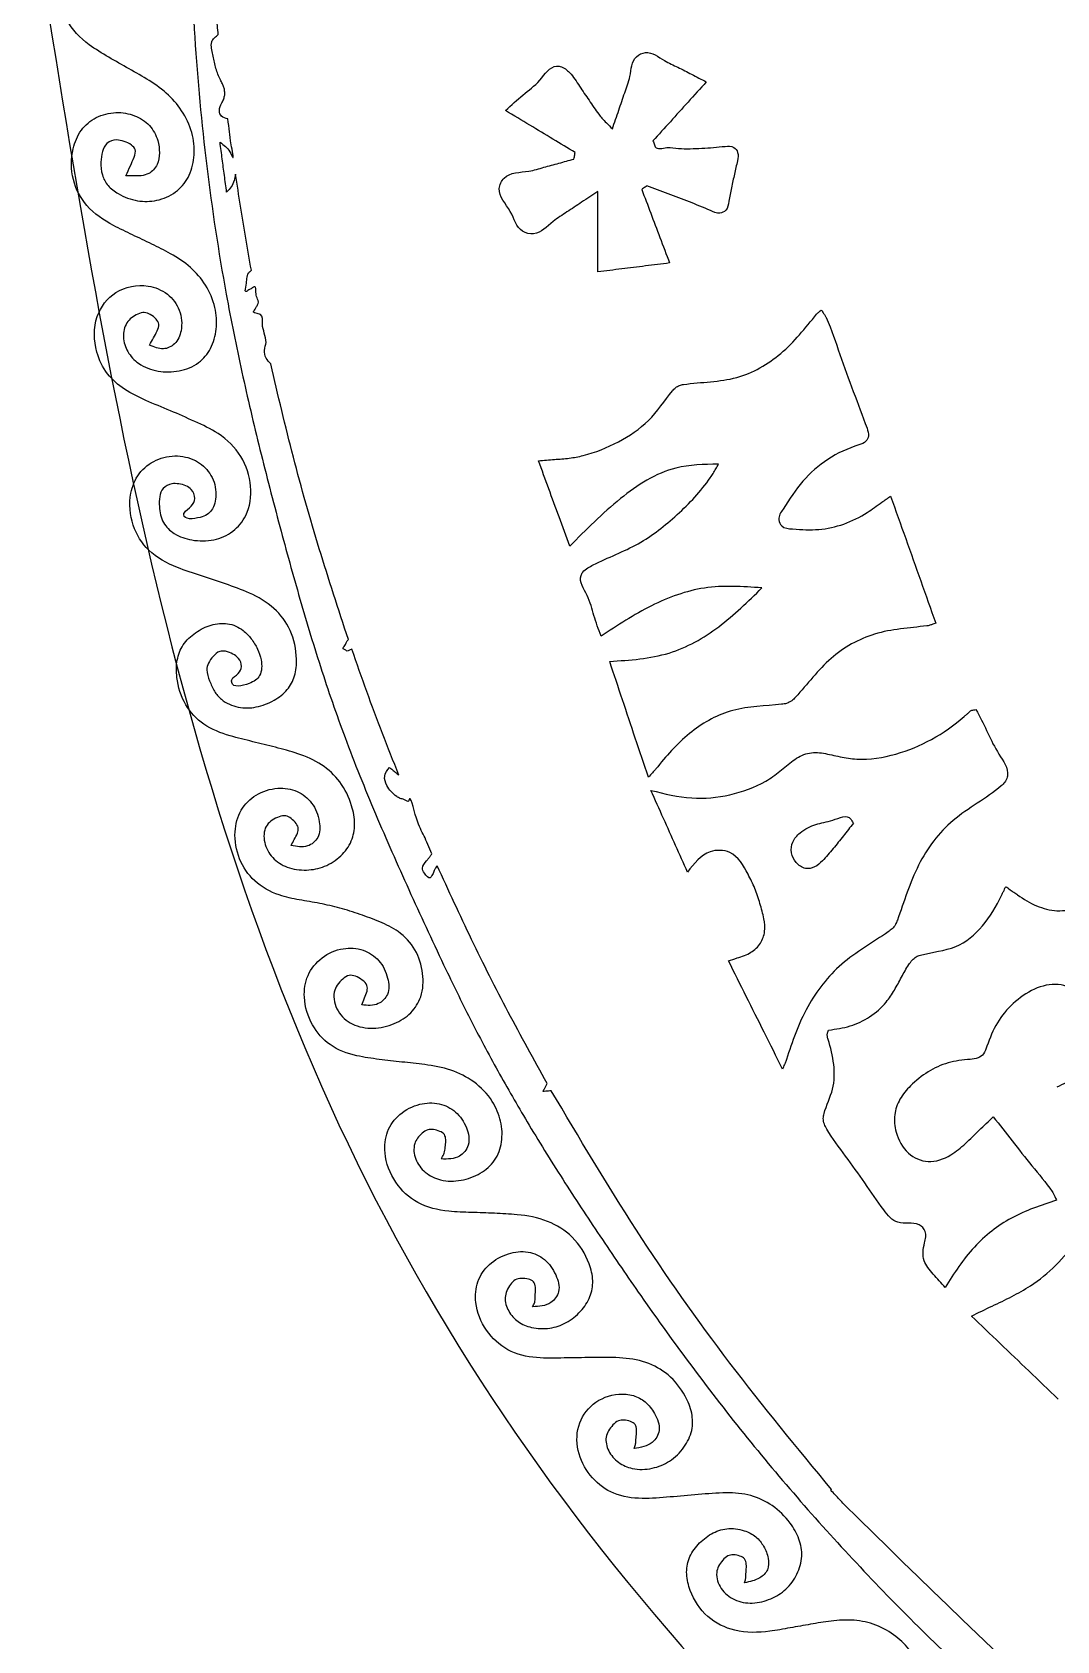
# Model space of a CAD drawing. Extents: x 5.5 to 104.1, y 3.5 to 34.4.
# Drawn here: x 5.52 to 11.52, y 8.8 to 18.22 of the extents above; entities that cross this region are included whole.
import ezdxf

# ---------------------------------------------------------------- set-up
doc = ezdxf.new("R2010")
doc.units = 0
doc.layers.add('Hallsi_Goblin_Coin_Outlines', color=7, linetype='CONTINUOUS')

msp = doc.modelspace()

# ---------------------------------------------------------------- linework, layer by layer
at = {"layer": 'Hallsi_Goblin_Coin_Outlines', "color": 7}
for points in [[(8.920727, 17.650636)], [(8.671172, 15.206909)], [(10.33272, 13.584978)], [(9.9175, 12.145645)], [(11.522075, 11.378106)]]:
    msp.add_lwpolyline(points, close=True, dxfattribs=at)
for points in [[(8.83606, 16.813494), (8.83606, 17.284805)], [(10.200746, 9.679128), (10.204979, 9.683009)]]:
    msp.add_lwpolyline(points, dxfattribs=at)
for points, knots in [([(6.618287, 21.415339), (6.61404, 21.381803), (6.605545, 21.314735), (6.593375, 21.214093), (6.550764, 20.907934), (6.489003, 20.394839), (6.448898, 19.671161), (6.441233, 18.934977), (6.468192, 18.187599), (6.538126, 17.431711), (6.636886, 16.778074), (6.7488, 16.226047), (6.855411, 15.772861), (6.970388, 15.330197), (7.089355, 14.897139), (7.21677, 14.475182), (7.366585, 14.045361), (7.543304, 13.610206), (7.74035, 13.167905), (7.924562, 12.770694), (8.096072, 12.418818), (8.258928, 12.114779), (8.440691, 11.801144), (8.641891, 11.478668), (8.861346, 11.146874), (9.205991, 10.641175), (9.699051, 9.978496), (10.385517, 9.196804), (11.150242, 8.445304), (11.992931, 7.73156), (12.915713, 7.067589), (14.010241, 6.406964), (15.28904, 5.79068), (16.761583, 5.273721), (17.992092, 4.988881), (18.947662, 4.844968), (19.613714, 4.777872), (20.403435, 4.737138), (21.315362, 4.741755), (22.345927, 4.817833), (23.433827, 4.980286), (24.569673, 5.245092), (25.74166, 5.627834), (26.917349, 6.131293), (28.082883, 6.761126), (29.219894, 7.526835), (30.181576, 8.317398), (30.985458, 9.096374), (31.648217, 9.836507), (32.187507, 10.530305), (32.619724, 11.15969), (32.962301, 11.709647), (33.169559, 12.087722), (33.273117, 12.276631)], [0, 0, 0, 0, 0.101412, 0.202814, 0.304114, 1.028745, 1.752384, 2.477251, 3.236845, 3.994914, 4.753396, 5.21872, 5.684363, 6.14989, 6.590712, 7.031611, 7.471966, 7.955728, 8.44013, 8.924492, 9.269237, 9.614315, 9.958959, 10.356559, 10.754403, 11.152288, 12.192497, 13.229952, 14.270007, 15.406399, 16.539574, 17.676783, 19.23796, 20.789133, 22.349504, 23.018727, 23.687344, 24.356877, 25.390268, 26.420952, 27.454349, 28.687139, 29.915377, 31.148292, 32.51918, 33.883577, 35.254423, 36.248106, 37.239173, 38.232498, 38.881986, 39.52906, 40.175259, 40.175259, 40.175259, 40.175259]), ([(5.522912, 18.935664), (5.939982, 16.272271), (6.761589, 11.025517), (12.810153, 4.977194), (18.060732, 4.146195), (20.729045, 3.723887)], [0, 0, 0, 0, 7.946204, 15.65363, 23.617888, 23.617888, 23.617888, 23.617888]), ([(6.071835, 17.376034), (6.080623, 17.395809), (6.096904, 17.432443), (6.119064, 17.48042), (6.134243, 17.528426), (6.101071, 17.561204), (6.062779, 17.578156), (6.012451, 17.591131), (5.956284, 17.572061), (5.930505, 17.515493), (5.923665, 17.451943), (5.928373, 17.38144), (5.964705, 17.313723), (6.037993, 17.26037), (6.136221, 17.223091), (6.256633, 17.22552), (6.365348, 17.272755), (6.44517, 17.365265), (6.477885, 17.485074), (6.467786, 17.617545), (6.413963, 17.744318), (6.324608, 17.854114), (6.211084, 17.934663), (6.090129, 18.001485), (5.971753, 18.070203), (5.836881, 18.149421), (5.711921, 18.276809), (5.668131, 18.468598), (5.71446, 18.633222), (5.817634, 18.739234), (5.94088, 18.774481), (6.062405, 18.753696), (6.159591, 18.687233), (6.209126, 18.58537), (6.200877, 18.482035), (6.161883, 18.393531), (6.072218, 18.362501), (6.024538, 18.392167), (5.998104, 18.408614)], [0, 0, 0, 0, 0.064399, 0.119299, 0.164616, 0.197562, 0.246318, 0.291792, 0.35092, 0.405605, 0.467291, 0.543422, 0.613595, 0.689754, 0.810521, 0.92268, 1.042743, 1.155112, 1.277262, 1.405334, 1.547106, 1.683633, 1.82465, 1.961626, 2.098501, 2.234989, 2.431744, 2.613326, 2.799177, 2.920367, 3.041239, 3.168387, 3.278705, 3.382267, 3.491212, 3.582962, 3.654492, 3.743491, 3.743491, 3.743491, 3.743491]), ([(6.612643, 18.202945), (6.611021, 18.220092), (6.60778, 18.254362), (6.602005, 18.305599), (6.599849, 18.357308), (6.58586, 18.406158), (6.573959, 18.455956), (6.583339, 18.488077), (6.587948, 18.503864)], [0, 0, 0, 0, 0.051658, 0.103239, 0.154875, 0.205892, 0.256076, 0.304583, 0.304583, 0.304583, 0.304583]), ([(6.668382, 17.709056), (6.654912, 17.712346), (6.629261, 17.718613), (6.61334, 17.762776), (6.630367, 17.797175), (6.645718, 17.825426), (6.650809, 17.848082), (6.651698, 17.86302), (6.650105, 17.870617), (6.650037, 17.872039), (6.650099, 17.879827), (6.644798, 17.894085), (6.636876, 17.915259), (6.618153, 17.950751), (6.596712, 18.004418), (6.585135, 18.076629), (6.567769, 18.131214), (6.576768, 18.169838), (6.593106, 18.18662), (6.60589, 18.197302), (6.612643, 18.202945)], [0, 0, 0, 0, 0.039228, 0.074707, 0.122636, 0.149117, 0.171374, 0.19177, 0.193203, 0.194617, 0.196028, 0.216553, 0.238987, 0.264283, 0.336658, 0.410729, 0.484818, 0.502636, 0.526357, 0.552912, 0.552912, 0.552912, 0.552912]), ([(8.920727, 17.650636), (8.933482, 17.687339), (8.957862, 17.757492), (8.992223, 17.860657), (9.030432, 17.960997), (9.034309, 18.067124), (9.137335, 18.115043), (9.216115, 18.0506), (9.305559, 18.012434), (9.386695, 17.96895), (9.442286, 17.940751), (9.47106, 17.926155)], [0, 0, 0, 0, 0.116709, 0.223077, 0.324331, 0.445695, 0.503307, 0.624822, 0.711758, 0.802099, 0.899031, 0.899031, 0.899031, 0.899031]), ([(8.295252, 17.758233), (8.328811, 17.78944), (8.394724, 17.850734), (8.498656, 17.924311), (8.556708, 18.022101), (8.61996, 18.017318), (8.645775, 18.002632), (8.687948, 17.966473), (8.727373, 17.898831), (8.785387, 17.818548), (8.826232, 17.753864), (8.861141, 17.710636), (8.889089, 17.683422), (8.90918, 17.662602), (8.920727, 17.650636)], [0, 0, 0, 0, 0.136273, 0.267651, 0.396384, 0.416819, 0.45123, 0.483524, 0.582895, 0.682306, 0.781744, 0.81182, 0.848742, 0.898636, 0.898636, 0.898636, 0.898636]), ([(9.47106, 17.926155), (9.435369, 17.886657), (9.365114, 17.808907), (9.260909, 17.693447), (9.192455, 17.617433), (9.158499, 17.579728)], [0, 0, 0, 0, 0.159706, 0.314366, 0.466591, 0.466591, 0.466591, 0.466591]), ([(6.210829, 16.384728), (6.218485, 16.398688), (6.233587, 16.426228), (6.25502, 16.464605), (6.270565, 16.505678), (6.247311, 16.540905), (6.217809, 16.563201), (6.179546, 16.579979), (6.139897, 16.567053), (6.105044, 16.546619), (6.065387, 16.505005), (6.050136, 16.429515), (6.077911, 16.341844), (6.149627, 16.265254), (6.259475, 16.224738), (6.384872, 16.226392), (6.499304, 16.271174), (6.576422, 16.364453), (6.608118, 16.480521), (6.598462, 16.611295), (6.544872, 16.73769), (6.452871, 16.845668), (6.339854, 16.919362), (6.223239, 16.976233), (6.111067, 17.030276), (5.977202, 17.092718), (5.837251, 17.185258), (5.748727, 17.353611), (5.749727, 17.515796), (5.802125, 17.647178), (5.895712, 17.725412), (6.010444, 17.75399), (6.122843, 17.735211), (6.214997, 17.677274), (6.260689, 17.592122), (6.271308, 17.51128), (6.260834, 17.438568), (6.215776, 17.388543), (6.16128, 17.374103), (6.115995, 17.376029), (6.085971, 17.376032), (6.071835, 17.376034)], [0, 0, 0, 0, 0.047524, 0.093756, 0.135216, 0.167545, 0.210709, 0.247782, 0.28626, 0.329384, 0.369413, 0.454981, 0.544332, 0.636756, 0.759896, 0.883469, 1.007223, 1.115241, 1.233811, 1.359597, 1.502034, 1.638265, 1.778929, 1.90333, 2.027777, 2.15207, 2.347979, 2.518052, 2.699171, 2.81758, 2.931508, 3.050814, 3.161064, 3.265477, 3.365709, 3.439298, 3.508232, 3.579952, 3.625416, 3.6731, 3.715526, 3.715526, 3.715526, 3.715526]), ([(6.623226, 17.572884), (6.634557, 17.564413), (6.656631, 17.547909), (6.680013, 17.52122), (6.710592, 17.452011), (6.683673, 17.572833), (6.679411, 17.629926), (6.672059, 17.682673), (6.668382, 17.709056)], [0, 0, 0, 0, 0.041399, 0.080653, 0.11899, 0.194948, 0.27102, 0.347148, 0.347148, 0.347148, 0.347148]), ([(8.703063, 17.512347), (8.659648, 17.538573), (8.571405, 17.591877), (8.435406, 17.673735), (8.342904, 17.729504), (8.295252, 17.758233)], [0, 0, 0, 0, 0.152165, 0.309277, 0.476204, 0.476204, 0.476204, 0.476204]), ([(6.661679, 17.280431), (6.65735, 17.313098), (6.648784, 17.377748), (6.636089, 17.475249), (6.627551, 17.540059), (6.623226, 17.572884)], [0, 0, 0, 0, 0.098859, 0.195645, 0.29497, 0.29497, 0.29497, 0.29497]), ([(9.158499, 17.579728), (9.160016, 17.575915), (9.163058, 17.568266), (9.167834, 17.557157), (9.177277, 17.525491), (9.245924, 17.548651), (9.306857, 17.533844), (9.377037, 17.534335), (9.444657, 17.536257), (9.513521, 17.541476), (9.573923, 17.548386), (9.630574, 17.551361), (9.661862, 17.510174), (9.651291, 17.452632), (9.635717, 17.385621), (9.617888, 17.305773), (9.604448, 17.236847), (9.595189, 17.173624), (9.542976, 17.149971), (9.470278, 17.184123), (9.372575, 17.222806), (9.247626, 17.270144), (9.164924, 17.301556), (9.123574, 17.317261)], [0, 0, 0, 0, 0.01227, 0.024612, 0.036882, 0.105126, 0.173359, 0.241469, 0.30984, 0.378205, 0.446611, 0.49763, 0.534363, 0.5836, 0.664355, 0.745109, 0.825853, 0.881911, 0.920538, 0.977443, 1.110195, 1.243059, 1.375913, 1.375913, 1.375913, 1.375913]), ([(8.83606, 17.284805), (8.804281, 17.263723), (8.743829, 17.22362), (8.656433, 17.164051), (8.562496, 17.106485), (8.487907, 17.021933), (8.362427, 17.050777), (8.335667, 17.17781), (8.235908, 17.27083), (8.295723, 17.398862), (8.415842, 17.393508), (8.519465, 17.426224), (8.608013, 17.449547), (8.666447, 17.46578), (8.695655, 17.473894)], [0, 0, 0, 0, 0.114534, 0.217871, 0.315654, 0.451273, 0.518028, 0.654384, 0.803228, 0.87049, 1.021212, 1.11223, 1.203329, 1.294373, 1.294373, 1.294373, 1.294373]), ([(8.695655, 17.473894), (8.696479, 17.478158), (8.698134, 17.48671), (8.700584, 17.499531), (8.702238, 17.508084), (8.703063, 17.512347)], [0, 0, 0, 0, 0.013028, 0.026132, 0.03916, 0.03916, 0.03916, 0.03916]), ([(6.714243, 17.385912), (6.712011, 17.372971), (6.707539, 17.347042), (6.690885, 17.309528), (6.671583, 17.290298), (6.661679, 17.280431)], [0, 0, 0, 0, 0.039363, 0.078873, 0.120508, 0.120508, 0.120508, 0.120508]), ([(6.806671, 16.822878), (6.795464, 16.885196), (6.773034, 17.009922), (6.742759, 17.197704), (6.723751, 17.323154), (6.714243, 17.385912)], [0, 0, 0, 0, 0.189949, 0.380174, 0.570595, 0.570595, 0.570595, 0.570595]), ([(9.123574, 17.317261), (9.120164, 17.314909), (9.113343, 17.310205), (9.103113, 17.30315), (9.096292, 17.298446), (9.092882, 17.296094)], [0, 0, 0, 0, 0.012428, 0.024855, 0.037283, 0.037283, 0.037283, 0.037283]), ([(9.092882, 17.296094), (9.110363, 17.249932), (9.1458, 17.156356), (9.200185, 17.012797), (9.236981, 16.915359), (9.255866, 16.865353)], [0, 0, 0, 0, 0.148083, 0.300185, 0.460545, 0.460545, 0.460545, 0.460545]), ([(9.255866, 16.865353), (9.208793, 16.859543), (9.115378, 16.848014), (8.975452, 16.83066), (8.882584, 16.819223), (8.83606, 16.813494)], [0, 0, 0, 0, 0.142289, 0.28237, 0.422996, 0.422996, 0.422996, 0.422996]), ([(6.893807, 16.400603), (6.890407, 16.418977), (6.883608, 16.455727), (6.865987, 16.504098), (6.876523, 16.561423), (6.845772, 16.566881), (6.834263, 16.572888), (6.811551, 16.575219), (6.830902, 16.595125), (6.836279, 16.611188), (6.852952, 16.631978), (6.838444, 16.662767), (6.831635, 16.689036), (6.834529, 16.737017), (6.807972, 16.714927), (6.7927, 16.709314), (6.763028, 16.68683), (6.780568, 16.742228), (6.7778, 16.771711), (6.785115, 16.8008), (6.796074, 16.813175), (6.801622, 16.817725), (6.804997, 16.82117), (6.806671, 16.822878)], [0, 0, 0, 0, 0.055185, 0.110383, 0.165704, 0.180186, 0.194769, 0.209326, 0.228857, 0.248357, 0.267888, 0.3013, 0.334636, 0.368001, 0.388223, 0.408238, 0.428141, 0.466641, 0.504879, 0.54003, 0.547047, 0.554338, 0.561508, 0.561508, 0.561508, 0.561508]), ([(7.039504, 13.454556), (7.045647, 13.466628), (7.05783, 13.490571), (7.076938, 13.522956), (7.085134, 13.561122), (7.062321, 13.593429), (7.035563, 13.618345), (6.997266, 13.634165), (6.957363, 13.619239), (6.919901, 13.599675), (6.878348, 13.55372), (6.877286, 13.467441), (6.925187, 13.377942), (7.017762, 13.318529), (7.12752, 13.304959), (7.239455, 13.326418), (7.332585, 13.388084), (7.398631, 13.475716), (7.41762, 13.582808), (7.394462, 13.70382), (7.333715, 13.82977), (7.220068, 13.935879), (7.084837, 13.994034), (6.947197, 14.029519), (6.814417, 14.062938), (6.671202, 14.09601), (6.52561, 14.15242), (6.409132, 14.27636), (6.367289, 14.41606), (6.365921, 14.539164), (6.402665, 14.63486), (6.477383, 14.704638), (6.567644, 14.750068), (6.669794, 14.761966), (6.753542, 14.7239), (6.80836, 14.665968), (6.844093, 14.606675), (6.870155, 14.535476), (6.867823, 14.444497), (6.796896, 14.396602), (6.691638, 14.375942), (6.691417, 14.415159), (6.69029, 14.420752), (6.697431, 14.441041), (6.733262, 14.455059), (6.755681, 14.504491), (6.736077, 14.551203), (6.697758, 14.577303), (6.660374, 14.593331), (6.615456, 14.594543), (6.582669, 14.561264), (6.553722, 14.526558), (6.540629, 14.473677), (6.56241, 14.417829), (6.586532, 14.35732), (6.639503, 14.295718), (6.727437, 14.256711), (6.838641, 14.259769), (6.937782, 14.29889), (7.019936, 14.360664), (7.066379, 14.448534), (7.07647, 14.570778), (7.04627, 14.715151), (6.943659, 14.85396), (6.802773, 14.934375), (6.65596, 14.986527), (6.514162, 15.033909), (6.357927, 15.083319), (6.200347, 15.165919), (6.099875, 15.330305), (6.085239, 15.497925), (6.141201, 15.638479), (6.245143, 15.719906), (6.372739, 15.745289), (6.493819, 15.712096), (6.580475, 15.624669), (6.607049, 15.517585), (6.584506, 15.412437), (6.513397, 15.368774), (6.408435, 15.360449), (6.411425, 15.395333), (6.411205, 15.398444), (6.422113, 15.417159), (6.456196, 15.434605), (6.484307, 15.488045), (6.461967, 15.538318), (6.422312, 15.563189), (6.382358, 15.573336), (6.335241, 15.574971), (6.285501, 15.551515), (6.266708, 15.495293), (6.266424, 15.426758), (6.282933, 15.343161), (6.357284, 15.270722), (6.463681, 15.23697), (6.586088, 15.234803), (6.702805, 15.286382), (6.79391, 15.397175), (6.81502, 15.562966), (6.757808, 15.742189), (6.626148, 15.868718), (6.474498, 15.938226), (6.332715, 16.001214), (6.192773, 16.056871), (6.063254, 16.119655), (5.955374, 16.21256), (5.884339, 16.361329), (5.87915, 16.548622), (6.00407, 16.715791), (6.181202, 16.748181), (6.319981, 16.693017), (6.395426, 16.591328), (6.404929, 16.479325), (6.368072, 16.388554), (6.28644, 16.351263), (6.237267, 16.373027), (6.210829, 16.384728)], [0, 0, 0, 0, 0.040546, 0.080421, 0.113836, 0.149669, 0.191388, 0.22486, 0.266807, 0.31234, 0.352525, 0.446018, 0.546377, 0.648047, 0.76253, 0.87051, 0.983409, 1.090036, 1.190553, 1.299391, 1.455552, 1.60202, 1.755238, 1.891827, 2.028731, 2.165658, 2.333876, 2.48845, 2.657466, 2.758875, 2.853742, 2.955233, 3.058026, 3.153515, 3.253308, 3.320442, 3.391063, 3.458461, 3.551042, 3.627914, 3.729621, 3.735974, 3.742244, 3.746403, 3.79888, 3.844509, 3.89437, 3.936011, 3.981324, 4.016149, 4.062445, 4.112608, 4.152309, 4.218483, 4.28615, 4.348279, 4.457029, 4.561822, 4.674115, 4.772319, 4.863896, 4.962449, 5.135293, 5.294714, 5.464242, 5.613303, 5.762712, 5.912085, 6.107061, 6.279639, 6.466985, 6.591192, 6.718089, 6.845731, 6.968546, 7.079555, 7.197173, 7.291087, 7.369644, 7.46676, 7.470147, 7.473381, 7.475835, 7.533616, 7.583997, 7.640568, 7.678566, 7.722038, 7.762634, 7.819279, 7.871537, 7.92972, 8.026452, 8.116549, 8.225813, 8.354774, 8.475941, 8.59554, 8.768854, 8.952641, 9.141671, 9.296348, 9.451798, 9.607318, 9.748159, 9.882402, 10.025014, 10.232407, 10.411146, 10.602861, 10.725301, 10.842925, 10.962463, 11.048517, 11.120058, 11.203252, 11.203252, 11.203252, 11.203252]), ([(8.488433, 15.707148), (8.519526, 15.709895), (8.579528, 15.715197), (8.667274, 15.720528), (8.795825, 15.74509), (8.957162, 15.811393), (9.145, 15.934567), (9.2302, 16.06633), (9.290192, 16.136613), (9.312967, 16.150207), (9.434085, 16.169426), (9.648436, 16.165613), (9.926346, 16.326993), (10.051904, 16.486211), (10.123597, 16.573599), (10.133144, 16.579132), (10.145759, 16.595606), (10.154437, 16.571954), (10.165986, 16.561045), (10.204537, 16.478944), (10.249868, 16.329417), (10.332542, 16.111956), (10.390813, 15.957846), (10.426586, 15.856506), (10.406785, 15.814309), (10.312891, 15.785288), (10.180929, 15.725844), (10.026949, 15.590047), (9.948154, 15.465121), (9.885464, 15.372212), (9.913586, 15.311679), (10.009523, 15.305802), (10.127427, 15.298126), (10.279779, 15.331646), (10.385855, 15.384509), (10.456444, 15.43378), (10.501656, 15.466177), (10.53341, 15.488705), (10.550419, 15.500773)], [0, 0, 0, 0, 0.093655, 0.180728, 0.263494, 0.485003, 0.700691, 0.924315, 0.949457, 0.977106, 1.001462, 1.315121, 1.608674, 1.920443, 1.929628, 1.940876, 1.955823, 1.974269, 1.991822, 2.008299, 2.238497, 2.46874, 2.698961, 2.744442, 2.778783, 2.824857, 3.025699, 3.220083, 3.420593, 3.487326, 3.527883, 3.59419, 3.747524, 3.897, 4.050815, 4.100896, 4.15513, 4.217694, 4.217694, 4.217694, 4.217694]), ([(6.919912, 16.273956), (6.909552, 16.284881), (6.888533, 16.307044), (6.880629, 16.355179), (6.889348, 16.385232), (6.893807, 16.400603)], [0, 0, 0, 0, 0.044368, 0.090009, 0.137791, 0.137791, 0.137791, 0.137791]), ([(7.374643, 14.661409), (7.316714, 14.837641), (7.200636, 15.190771), (7.048387, 15.728597), (6.9628, 16.091902), (6.919912, 16.273956)], [0, 0, 0, 0, 0.556495, 1.115091, 1.676158, 1.676158, 1.676158, 1.676158]), ([(8.671172, 15.206909), (8.650301, 15.26396), (8.609261, 15.376143), (8.548427, 15.542918), (8.508358, 15.652604), (8.488433, 15.707148)], [0, 0, 0, 0, 0.182246, 0.358363, 0.532572, 0.532572, 0.532572, 0.532572]), ([(9.541474, 15.68704), (9.457232, 15.685795), (9.24776, 15.682701), (8.947397, 15.486838), (8.76618, 15.303191), (8.671172, 15.206909)], [0, 0, 0, 0, 0.249136, 0.619485, 1.027634, 1.027634, 1.027634, 1.027634]), ([(8.854616, 14.680565), (8.839721, 14.720806), (8.810324, 14.800224), (8.783742, 14.917265), (8.719541, 15.005367), (8.749736, 15.061006), (8.776222, 15.080515), (8.883832, 15.136937), (9.077663, 15.207473), (9.30683, 15.387921), (9.446238, 15.535854), (9.511671, 15.633201), (9.526204, 15.660211), (9.536365, 15.678063), (9.541474, 15.68704)], [0, 0, 0, 0, 0.127577, 0.251776, 0.374106, 0.396385, 0.434156, 0.470921, 0.761591, 1.046448, 1.337009, 1.367327, 1.397967, 1.428957, 1.428957, 1.428957, 1.428957]), ([(10.550419, 15.500773), (10.579911, 15.417576), (10.638601, 15.252007), (10.726687, 15.00389), (10.785303, 14.838977), (10.814649, 14.756412)], [0, 0, 0, 0, 0.264808, 0.52699, 0.789868, 0.789868, 0.789868, 0.789868]), ([(9.79618, 14.962787), (9.683083, 14.970734), (9.460181, 14.986396), (9.137769, 14.865635), (8.95065, 14.743333), (8.854616, 14.680565)], [0, 0, 0, 0, 0.336538, 0.663276, 1.007771, 1.007771, 1.007771, 1.007771]), ([(8.905063, 14.532398), (9.023338, 14.53988), (9.252337, 14.554366), (9.556853, 14.726784), (9.715555, 14.883282), (9.79618, 14.962787)], [0, 0, 0, 0, 0.351387, 0.680342, 1.020025, 1.020025, 1.020025, 1.020025]), ([(10.814649, 14.756412), (10.807468, 14.754003), (10.794724, 14.74973), (10.777834, 14.742485), (10.664466, 14.728024), (10.457578, 14.716688), (10.182197, 14.561723), (10.057512, 14.390519), (9.971654, 14.300157), (9.94307, 14.285072), (9.826279, 14.270184), (9.626849, 14.270015), (9.370733, 14.129286), (9.241389, 13.984747), (9.171888, 13.89786), (9.152963, 13.878123), (9.139343, 13.863234), (9.131547, 13.854712)], [0, 0, 0, 0, 0.022749, 0.040366, 0.05473, 0.364069, 0.655555, 0.964119, 0.994745, 1.02819, 1.058349, 1.346175, 1.6168, 1.903169, 1.924591, 1.950482, 1.985137, 1.985137, 1.985137, 1.985137]), ([(7.395104, 14.6032), (7.392135, 14.602005), (7.386275, 14.599646), (7.377494, 14.596965), (7.368557, 14.590689), (7.360219, 14.597993), (7.352635, 14.601869), (7.336933, 14.607523), (7.357149, 14.62678), (7.361826, 14.645021), (7.370557, 14.656184), (7.374643, 14.661409)], [0, 0, 0, 0, 0.009538, 0.018829, 0.028367, 0.037861, 0.047179, 0.056466, 0.078396, 0.100326, 0.119615, 0.119615, 0.119615, 0.119615]), ([(7.670271, 13.867306), (7.638089, 13.948303), (7.573677, 14.11042), (7.481927, 14.355761), (7.424065, 14.520663), (7.395104, 14.6032)], [0, 0, 0, 0, 0.261464, 0.523325, 0.785733, 0.785733, 0.785733, 0.785733]), ([(9.131547, 13.854712), (9.106006, 13.930913), (9.055421, 14.081834), (8.979907, 14.307723), (8.930032, 14.457444), (8.905063, 14.532398)], [0, 0, 0, 0, 0.241102, 0.477519, 0.71453, 0.71453, 0.71453, 0.71453]), ([(9.146681, 13.777242), (9.225976, 13.75759), (9.37816, 13.719873), (9.610961, 13.743369), (9.786699, 13.804269), (9.902803, 13.887663), (9.975748, 13.952861), (10.061667, 14.002054), (10.160157, 13.997705), (10.253228, 13.97224), (10.395889, 13.950494), (10.582734, 13.981374), (10.79609, 14.069466), (10.92711, 14.16173), (10.994317, 14.221289), (11.008537, 14.233009), (11.018639, 14.243696), (11.029218, 14.247705), (11.038647, 14.24803), (11.045925, 14.249241), (11.05027, 14.249964)], [0, 0, 0, 0, 0.243323, 0.46699, 0.691751, 0.792203, 0.893244, 0.986935, 1.079135, 1.178885, 1.277909, 1.509289, 1.734915, 1.967025, 1.985528, 2.004032, 2.022593, 2.02853, 2.03745, 2.050669, 2.050669, 2.050669, 2.050669]), ([(11.05027, 14.249964), (11.071746, 14.209482), (11.114897, 14.128147), (11.168683, 14.003014), (11.237848, 13.918685), (11.235309, 13.851459), (11.220779, 13.824614), (11.120158, 13.731951), (10.904022, 13.626487), (10.693254, 13.342742), (10.627454, 13.11657), (10.579554, 12.989839), (10.561109, 12.966293), (10.453362, 12.891485), (10.25405, 12.779177), (10.046206, 12.513246), (9.972638, 12.30281), (9.935663, 12.187246), (9.927209, 12.169143), (9.921197, 12.154593), (9.9175, 12.145645)], [0, 0, 0, 0, 0.137037, 0.275331, 0.414168, 0.438825, 0.472605, 0.502299, 0.848073, 1.179103, 1.524838, 1.553454, 1.584113, 1.612635, 1.94571, 2.2647, 2.597639, 2.610237, 2.628428, 2.657479, 2.657479, 2.657479, 2.657479]), ([(7.863593, 13.405167), (7.8481, 13.442865), (7.817123, 13.51824), (7.776485, 13.582108), (7.736308, 13.758258), (7.728841, 13.718779), (7.728531, 13.717056), (7.728574, 13.706669), (7.700432, 13.727491), (7.679965, 13.72714), (7.639122, 13.753002), (7.60171, 13.792548), (7.57819, 13.863), (7.602537, 13.895584), (7.614885, 13.912109)], [0, 0, 0, 0, 0.114339, 0.228616, 0.342835, 0.344631, 0.346414, 0.348181, 0.37398, 0.399673, 0.423493, 0.5096, 0.566305, 0.624655, 0.624655, 0.624655, 0.624655]), ([(7.614885, 13.912109), (7.62095, 13.907001), (7.633078, 13.896785), (7.651747, 13.882103), (7.664106, 13.872231), (7.670271, 13.867306)], [0, 0, 0, 0, 0.023787, 0.04757, 0.071242, 0.071242, 0.071242, 0.071242]), ([(7.45296, 12.520753), (7.458157, 12.534468), (7.468449, 12.56163), (7.485467, 12.597495), (7.488243, 12.639808), (7.454924, 12.668637), (7.420559, 12.690264), (7.375936, 12.699187), (7.338857, 12.672055), (7.307968, 12.63962), (7.280285, 12.575015), (7.305021, 12.478584), (7.396628, 12.397719), (7.521245, 12.376212), (7.642813, 12.403519), (7.744652, 12.467891), (7.811908, 12.57391), (7.817237, 12.709503), (7.774546, 12.848774), (7.677229, 12.953804), (7.558344, 13.009043), (7.44333, 13.052257), (7.32617, 13.08944), (7.207018, 13.116567), (7.087383, 13.135302), (6.954034, 13.163158), (6.819564, 13.235767), (6.726816, 13.374158), (6.700344, 13.525372), (6.736081, 13.664617), (6.831719, 13.760256), (6.954634, 13.798002), (7.077141, 13.781703), (7.169914, 13.705731), (7.209688, 13.604518), (7.209789, 13.501304), (7.132171, 13.4364), (7.072652, 13.448061), (7.039504, 13.454556)], [0, 0, 0, 0, 0.043906, 0.086953, 0.120038, 0.161322, 0.208041, 0.244977, 0.28816, 0.337014, 0.380023, 0.493169, 0.605795, 0.730525, 0.856852, 0.972858, 1.083268, 1.218974, 1.366049, 1.510741, 1.632541, 1.756202, 1.879804, 2.000846, 2.122391, 2.243073, 2.40903, 2.565554, 2.726102, 2.856404, 2.981032, 3.114016, 3.228996, 3.337735, 3.455516, 3.548511, 3.625441, 3.722141, 3.722141, 3.722141, 3.722141]), ([(9.36117, 13.298522), (9.337796, 13.350632), (9.290899, 13.455182), (9.2194, 13.614754), (9.171302, 13.722228), (9.146681, 13.777242)], [0, 0, 0, 0, 0.171335, 0.34376, 0.524574, 0.524574, 0.524574, 0.524574]), ([(10.33272, 13.584978), (10.330844, 13.587929), (10.327092, 13.59383), (10.321363, 13.602486), (10.300167, 13.640099), (10.205375, 13.593659), (10.112477, 13.584576), (10.026434, 13.53977), (9.972348, 13.479522), (9.963789, 13.4106), (9.992993, 13.351513), (10.046593, 13.313086), (10.109106, 13.325404), (10.16128, 13.372289), (10.214424, 13.435888), (10.273561, 13.510433), (10.313001, 13.560131), (10.33272, 13.584978)], [0, 0, 0, 0, 0.010471, 0.020942, 0.031413, 0.135602, 0.238184, 0.343203, 0.411225, 0.473936, 0.538035, 0.602014, 0.655319, 0.714403, 0.809314, 0.904501, 0.999677, 0.999677, 0.999677, 0.999677]), ([(7.89499, 13.336375), (7.892688, 13.332816), (7.888059, 13.325661), (7.879957, 13.314998), (7.876314, 13.302593), (7.871836, 13.289828), (7.862787, 13.27933), (7.850739, 13.250733), (7.819999, 13.291454), (7.800844, 13.326689), (7.826126, 13.357094), (7.843526, 13.377514), (7.853696, 13.391339), (7.860298, 13.400563), (7.863593, 13.405167)], [0, 0, 0, 0, 0.012741, 0.025614, 0.039704, 0.051323, 0.065395, 0.082901, 0.126502, 0.158459, 0.207015, 0.224042, 0.241111, 0.258121, 0.258121, 0.258121, 0.258121]), ([(9.601059, 12.778881), (9.617674, 12.784629), (9.648806, 12.795397), (9.693572, 12.80944), (9.743931, 12.832474), (9.791867, 12.878193), (9.818072, 12.951049), (9.809783, 13.031916), (9.785659, 13.115073), (9.757007, 13.204003), (9.705778, 13.306815), (9.637391, 13.427985), (9.461745, 13.431103), (9.399154, 13.348594), (9.36117, 13.298522)], [0, 0, 0, 0, 0.052747, 0.098827, 0.14068, 0.218166, 0.290183, 0.364735, 0.457569, 0.550787, 0.642753, 0.808801, 0.924069, 1.102004, 1.102004, 1.102004, 1.102004]), ([(8.538104, 12.061789), (8.461577, 12.200407), (8.308377, 12.477909), (8.093709, 12.902964), (7.96129, 13.191774), (7.89499, 13.336375)], [0, 0, 0, 0, 0.474995, 0.950899, 1.428102, 1.428102, 1.428102, 1.428102]), ([(10.187516, 12.373645), (10.229977, 12.379641), (10.314269, 12.391543), (10.431918, 12.446877), (10.518601, 12.523225), (10.573724, 12.607613), (10.614197, 12.683081), (10.645923, 12.743477), (10.675871, 12.78281), (10.697535, 12.804252), (10.785145, 12.831584), (10.934717, 12.839577), (11.100885, 12.981204), (11.172567, 13.101555), (11.206416, 13.177145), (11.215864, 13.191474), (11.223661, 13.223219), (11.249947, 13.192516), (11.272212, 13.181867), (11.322086, 13.144595), (11.400442, 13.097229), (11.527004, 13.062808), (11.622055, 13.082052), (11.690135, 13.083657), (11.725079, 13.071318), (11.799934, 13.006959), (11.882833, 12.869018), (12.014368, 12.692997), (12.117487, 12.57154), (12.16023, 12.48578), (12.165566, 12.453622), (12.147182, 12.382429), (12.090626, 12.283755), (12.092477, 12.121335), (12.124497, 12.021691), (12.1412, 11.969714)], [0, 0, 0, 0, 0.128078, 0.25426, 0.384002, 0.468928, 0.555208, 0.641405, 0.672341, 0.70399, 0.730325, 0.943898, 1.140216, 1.351278, 1.366706, 1.384555, 1.407136, 1.436657, 1.463981, 1.49031, 1.61855, 1.741275, 1.871056, 1.905584, 1.944377, 1.978704, 2.199345, 2.4201, 2.640923, 2.672489, 2.706777, 2.735671, 2.890829, 3.041047, 3.20485, 3.20485, 3.20485, 3.20485]), ([(7.918626, 11.619053), (7.921238, 11.623904), (7.926293, 11.633294), (7.934524, 11.646425), (7.94025, 11.668162), (7.942302, 11.697408), (7.947579, 11.730977), (7.93981, 11.765373), (7.908451, 11.782894), (7.875228, 11.792317), (7.837535, 11.791715), (7.805969, 11.770547), (7.779429, 11.743504), (7.753263, 11.693067), (7.762132, 11.61302), (7.821708, 11.534513), (7.919489, 11.486545), (8.036193, 11.488132), (8.148645, 11.527785), (8.239448, 11.606342), (8.279254, 11.719963), (8.273587, 11.842946), (8.218906, 11.969519), (8.115921, 12.076516), (7.97461, 12.14605), (7.829234, 12.17299), (7.688598, 12.186251), (7.555628, 12.201547), (7.411984, 12.22128), (7.263619, 12.27343), (7.153361, 12.402938), (7.10674, 12.551102), (7.127404, 12.698854), (7.215511, 12.805494), (7.336962, 12.859548), (7.462064, 12.851114), (7.561939, 12.78509), (7.608964, 12.686834), (7.617837, 12.584943), (7.547102, 12.512727), (7.486801, 12.517868), (7.45296, 12.520753)], [0, 0, 0, 0, 0.016545, 0.032032, 0.04615, 0.083362, 0.119716, 0.148672, 0.181727, 0.219932, 0.253548, 0.290306, 0.330212, 0.366902, 0.457243, 0.552286, 0.652737, 0.772164, 0.892316, 1.005163, 1.119382, 1.240488, 1.366914, 1.524899, 1.675307, 1.831826, 1.965676, 2.099501, 2.232887, 2.402115, 2.556206, 2.725073, 2.854427, 2.986509, 3.121814, 3.238516, 3.348064, 3.463201, 3.557683, 3.633726, 3.730978, 3.730978, 3.730978, 3.730978]), ([(9.9175, 12.145645), (9.881605, 12.217457), (9.810822, 12.359064), (9.705384, 12.570164), (9.635778, 12.70942), (9.601059, 12.778881)], [0, 0, 0, 0, 0.240852, 0.474937, 0.707901, 0.707901, 0.707901, 0.707901]), ([(11.525602, 12.041328), (11.543624, 12.050431), (11.577447, 12.067515), (11.6261, 12.091719), (11.696659, 12.130533), (11.779008, 12.200546), (11.817212, 12.336473), (11.766642, 12.473722), (11.674785, 12.590811), (11.531847, 12.656561), (11.384929, 12.62017), (11.264995, 12.534999), (11.167911, 12.418434), (11.125772, 12.3116), (11.099457, 12.235332), (11.062115, 12.205525), (10.987945, 12.200351), (10.886313, 12.188897), (10.765946, 12.132557), (10.671778, 12.057251), (10.601263, 11.972852), (10.56636, 11.876778), (10.578568, 11.761307), (10.639643, 11.646912), (10.774023, 11.585777), (10.898996, 11.632452), (10.990196, 11.709289), (11.069907, 11.787718), (11.124187, 11.839927), (11.151658, 11.866351)], [0, 0, 0, 0, 0.060583, 0.113699, 0.16288, 0.302789, 0.424758, 0.559864, 0.725014, 0.863235, 1.004207, 1.155255, 1.30087, 1.451211, 1.499413, 1.538844, 1.585818, 1.717672, 1.845774, 1.977365, 2.077354, 2.172465, 2.274789, 2.417877, 2.542062, 2.680677, 2.789585, 2.901212, 3.015598, 3.015598, 3.015598, 3.015598]), ([(10.869789, 10.867284), (10.846624, 10.892835), (10.80256, 10.941438), (10.731807, 11.02226), (10.743897, 11.115033), (10.765699, 11.19214), (10.716635, 11.243706), (10.654985, 11.241944), (10.594458, 11.242193), (10.543533, 11.274665), (10.483254, 11.356779), (10.39878, 11.478283), (10.289077, 11.636771), (10.201278, 11.746277), (10.161555, 11.823108), (10.153963, 11.854895), (10.168719, 11.925756), (10.221726, 12.022492), (10.223053, 12.175949), (10.198803, 12.274469), (10.181469, 12.328277), (10.180146, 12.337532), (10.178943, 12.345782), (10.180412, 12.353752), (10.183848, 12.362467), (10.186133, 12.36943), (10.187516, 12.373645)], [0, 0, 0, 0, 0.104857, 0.199459, 0.303266, 0.371174, 0.423442, 0.487746, 0.549126, 0.602378, 0.660875, 0.853791, 1.046749, 1.239704, 1.271952, 1.30617, 1.334891, 1.486292, 1.630945, 1.781341, 1.790728, 1.800115, 1.809394, 1.815488, 1.824161, 1.83747, 1.83747, 1.83747, 1.83747]), ([(8.562798, 12.018398), (8.557369, 12.017806), (8.546429, 12.016613), (8.532632, 12.016489), (8.508114, 12.009256), (8.524753, 12.031391), (8.530022, 12.045482), (8.535417, 12.056368), (8.538104, 12.061789)], [0, 0, 0, 0, 0.015946, 0.032134, 0.047845, 0.065666, 0.083413, 0.101022, 0.101022, 0.101022, 0.101022]), ([(11.023706, 10.699115), (11.064083, 10.718727), (11.143019, 10.757067), (11.260174, 10.811879), (11.39003, 10.885116), (11.522205, 10.991856), (11.647571, 11.142063), (11.695749, 11.274598), (11.733474, 11.355128), (11.757059, 11.381704), (11.87587, 11.43982), (12.09211, 11.501726), (12.331812, 11.727994), (12.436614, 11.918175), (12.486527, 12.026382), (12.495757, 12.042694), (12.502162, 12.054579), (12.505725, 12.06119)], [0, 0, 0, 0, 0.134664, 0.263258, 0.38803, 0.580892, 0.770567, 0.965896, 1.000259, 1.037005, 1.069506, 1.394106, 1.702462, 2.026174, 2.041859, 2.059831, 2.082364, 2.082364, 2.082364, 2.082364]), ([(10.204979, 9.683009), (10.003346, 9.927276), (9.599512, 10.416497), (9.050944, 11.197317), (8.725715, 11.744366), (8.562798, 12.018398)], [0, 0, 0, 0, 0.949993, 1.902659, 2.858867, 2.858867, 2.858867, 2.858867]), ([(8.45379, 10.753337), (8.455621, 10.757225), (8.459094, 10.764599), (8.464821, 10.774677), (8.46919, 10.795583), (8.468324, 10.826889), (8.472213, 10.864817), (8.463445, 10.903385), (8.426607, 10.918054), (8.390133, 10.921518), (8.349859, 10.913818), (8.321641, 10.88392), (8.300816, 10.849131), (8.287423, 10.794557), (8.308693, 10.725204), (8.365804, 10.66104), (8.453226, 10.625248), (8.553128, 10.622726), (8.655533, 10.655767), (8.736979, 10.722622), (8.794849, 10.808051), (8.812595, 10.908919), (8.781412, 11.034014), (8.698466, 11.16763), (8.541631, 11.265996), (8.379457, 11.29466), (8.229646, 11.300621), (8.095844, 11.306354), (7.944211, 11.309267), (7.777542, 11.347638), (7.639194, 11.477483), (7.579875, 11.633583), (7.593368, 11.782287), (7.671746, 11.888708), (7.785002, 11.946252), (7.906205, 11.951784), (8.010492, 11.899853), (8.070553, 11.808699), (8.092917, 11.703919), (8.023312, 11.616854), (7.9564, 11.61826), (7.918626, 11.619053)], [0, 0, 0, 0, 0.012908, 0.024485, 0.034489, 0.076433, 0.117452, 0.150998, 0.184239, 0.226179, 0.262727, 0.301685, 0.344764, 0.38414, 0.466609, 0.549778, 0.634932, 0.742151, 0.84348, 0.951019, 1.052485, 1.146993, 1.248306, 1.433352, 1.603931, 1.786852, 1.920622, 2.05441, 2.188127, 2.377075, 2.551052, 2.734858, 2.859394, 2.982862, 3.113858, 3.228346, 3.33481, 3.446431, 3.548969, 3.631997, 3.739631, 3.739631, 3.739631, 3.739631]), ([(11.151658, 11.866351), (11.188664, 11.819564), (11.264336, 11.72389), (11.377288, 11.576569), (11.463613, 11.477574), (11.504971, 11.41503), (11.512425, 11.397538), (11.518593, 11.385117), (11.522075, 11.378106)], [0, 0, 0, 0, 0.178951, 0.365933, 0.556971, 0.572222, 0.590352, 0.613843, 0.613843, 0.613843, 0.613843]), ([(11.522075, 11.378106), (11.431553, 11.347964), (11.253599, 11.288709), (11.024467, 11.109333), (10.922323, 10.949492), (10.869789, 10.867284)], [0, 0, 0, 0, 0.284827, 0.55993, 0.851252, 0.851252, 0.851252, 0.851252]), ([(9.047868, 9.923956), (9.049194, 9.928006), (9.051692, 9.935634), (9.055935, 9.94629), (9.058857, 9.966256), (9.06001, 9.995386), (9.064345, 10.030853), (9.057422, 10.067085), (9.024706, 10.084534), (8.991219, 10.092257), (8.952374, 10.088219), (8.922769, 10.061212), (8.897354, 10.029821), (8.876307, 9.977864), (8.894789, 9.904718), (8.952642, 9.837604), (9.045721, 9.797702), (9.153742, 9.801286), (9.262462, 9.84482), (9.343129, 9.925572), (9.393123, 10.025373), (9.391233, 10.134414), (9.343942, 10.248749), (9.25651, 10.36037), (9.116999, 10.437258), (8.960507, 10.45879), (8.800503, 10.45579), (8.638674, 10.454866), (8.472987, 10.448493), (8.302981, 10.487105), (8.172831, 10.611017), (8.11173, 10.759656), (8.123286, 10.903649), (8.196185, 11.0097), (8.305516, 11.070462), (8.424673, 11.083927), (8.532271, 11.036474), (8.591361, 10.947083), (8.621758, 10.846667), (8.557123, 10.759433), (8.491828, 10.755581), (8.45379, 10.753337)], [0, 0, 0, 0, 0.012792, 0.024097, 0.034247, 0.073076, 0.111193, 0.14292, 0.175064, 0.214156, 0.247049, 0.286911, 0.329595, 0.368718, 0.450356, 0.539138, 0.627494, 0.744609, 0.854069, 0.971303, 1.079547, 1.17984, 1.287494, 1.446507, 1.595642, 1.752763, 1.914434, 2.076191, 2.237863, 2.412794, 2.581249, 2.756451, 2.877847, 2.999064, 3.126244, 3.242502, 3.34706, 3.459408, 3.558739, 3.636942, 3.746081, 3.746081, 3.746081, 3.746081]), ([(11.532411, 10.212987), (11.474913, 10.267933), (11.361119, 10.376677), (11.191547, 10.538716), (11.079479, 10.645814), (11.023706, 10.699115)], [0, 0, 0, 0, 0.238593, 0.472195, 0.703635, 0.703635, 0.703635, 0.703635]), ([(9.695568, 9.136909), (9.696545, 9.141037), (9.698377, 9.148769), (9.701666, 9.159642), (9.702839, 9.179681), (9.704294, 9.208697), (9.707278, 9.244288), (9.699026, 9.280157), (9.665732, 9.296243), (9.632145, 9.302529), (9.593605, 9.297207), (9.565449, 9.268912), (9.541684, 9.236514), (9.523468, 9.178474), (9.552111, 9.096713), (9.633541, 9.029659), (9.742614, 9.011146), (9.848802, 9.037733), (9.94283, 9.096229), (10.007517, 9.185094), (10.037828, 9.290251), (10.018545, 9.397382), (9.957932, 9.500619), (9.863739, 9.59421), (9.731639, 9.656777), (9.58073, 9.668413), (9.423495, 9.653157), (9.259108, 9.640208), (9.094519, 9.62487), (8.929109, 9.64678), (8.79469, 9.745855), (8.713964, 9.888341), (8.705817, 10.056223), (8.799893, 10.198167), (8.932952, 10.247687), (9.042976, 10.239783), (9.119565, 10.199065), (9.172286, 10.126831), (9.210475, 10.036547), (9.153509, 9.939516), (9.086605, 9.929662), (9.047868, 9.923956)], [0, 0, 0, 0, 0.012736, 0.023856, 0.03391, 0.072741, 0.110808, 0.142486, 0.174471, 0.213426, 0.246138, 0.285766, 0.328277, 0.366843, 0.463482, 0.56505, 0.671335, 0.782277, 0.887178, 0.997175, 1.10474, 1.206239, 1.314087, 1.459824, 1.598288, 1.742766, 1.90764, 2.072537, 2.237081, 2.404611, 2.559008, 2.719615, 2.882793, 3.036381, 3.197404, 3.283021, 3.361791, 3.447741, 3.550738, 3.632082, 3.743947, 3.743947, 3.743947, 3.743947]), ([(10.276946, 9.597637), (10.268479, 9.606691), (10.251546, 9.624801), (10.226146, 9.651964), (10.209212, 9.670074), (10.200746, 9.679128)], [0, 0, 0, 0, 0.037189, 0.074378, 0.111568, 0.111568, 0.111568, 0.111568]), ([(23.559734, 5.12512), (23.525671, 5.117946), (23.457479, 5.103583), (23.354628, 5.084323), (23.278995, 5.069406), (23.230345, 5.060508), (23.208967, 5.056386), (22.926967, 5.004474), (22.382063, 4.915198), (21.56779, 4.835272), (19.660152, 4.772914), (16.716596, 5.209569), (13.051807, 6.869934), (11.198014, 8.692222), (10.276946, 9.597637)], [0, 0, 0, 0, 0.104429, 0.209057, 0.313902, 0.335695, 0.357426, 0.379219, 1.195909, 2.013068, 2.8318, 6.919252, 10.817956, 14.667934, 14.667934, 14.667934, 14.667934]), ([(10.402182, 8.399956), (10.403163, 8.40506), (10.405053, 8.414892), (10.408657, 8.428966), (10.407554, 8.451577), (10.401516, 8.481646), (10.397849, 8.517426), (10.379919, 8.550427), (10.342079, 8.556807), (10.305429, 8.554534), (10.268151, 8.54142), (10.245539, 8.50966), (10.232289, 8.474117), (10.228412, 8.411831), (10.273428, 8.332038), (10.375829, 8.278156), (10.492185, 8.285965), (10.594921, 8.332003), (10.676027, 8.408477), (10.71928, 8.514586), (10.721867, 8.632892), (10.669424, 8.742423), (10.581164, 8.830007), (10.468038, 8.895521), (10.335195, 8.923701), (10.205489, 8.916249), (10.081584, 8.894403), (9.961875, 8.873924), (9.816124, 8.846102), (9.644212, 8.841347), (9.467815, 8.929112), (9.380521, 9.062939), (9.349948, 9.185176), (9.363626, 9.283724), (9.420116, 9.365187), (9.49652, 9.427647), (9.592842, 9.461579), (9.68639, 9.449559), (9.762844, 9.411411), (9.810474, 9.351556), (9.836054, 9.28521), (9.838912, 9.210363), (9.778097, 9.154645), (9.725998, 9.143449), (9.695568, 9.136909)], [0, 0, 0, 0, 0.015613, 0.030073, 0.043258, 0.082987, 0.121877, 0.151896, 0.18679, 0.22765, 0.264204, 0.299871, 0.340266, 0.377291, 0.483933, 0.59139, 0.708964, 0.82007, 0.924545, 1.034893, 1.155336, 1.268412, 1.388698, 1.524014, 1.654925, 1.789811, 1.911186, 2.032533, 2.153864, 2.3575, 2.53585, 2.718797, 2.81751, 2.909455, 3.007289, 3.107414, 3.202119, 3.304801, 3.381542, 3.452979, 3.527937, 3.595052, 3.661136, 3.75394, 3.75394, 3.75394, 3.75394])]:
    msp.add_open_spline(points, degree=3, knots=knots, dxfattribs=at)

doc.saveas('drawing.dxf')
